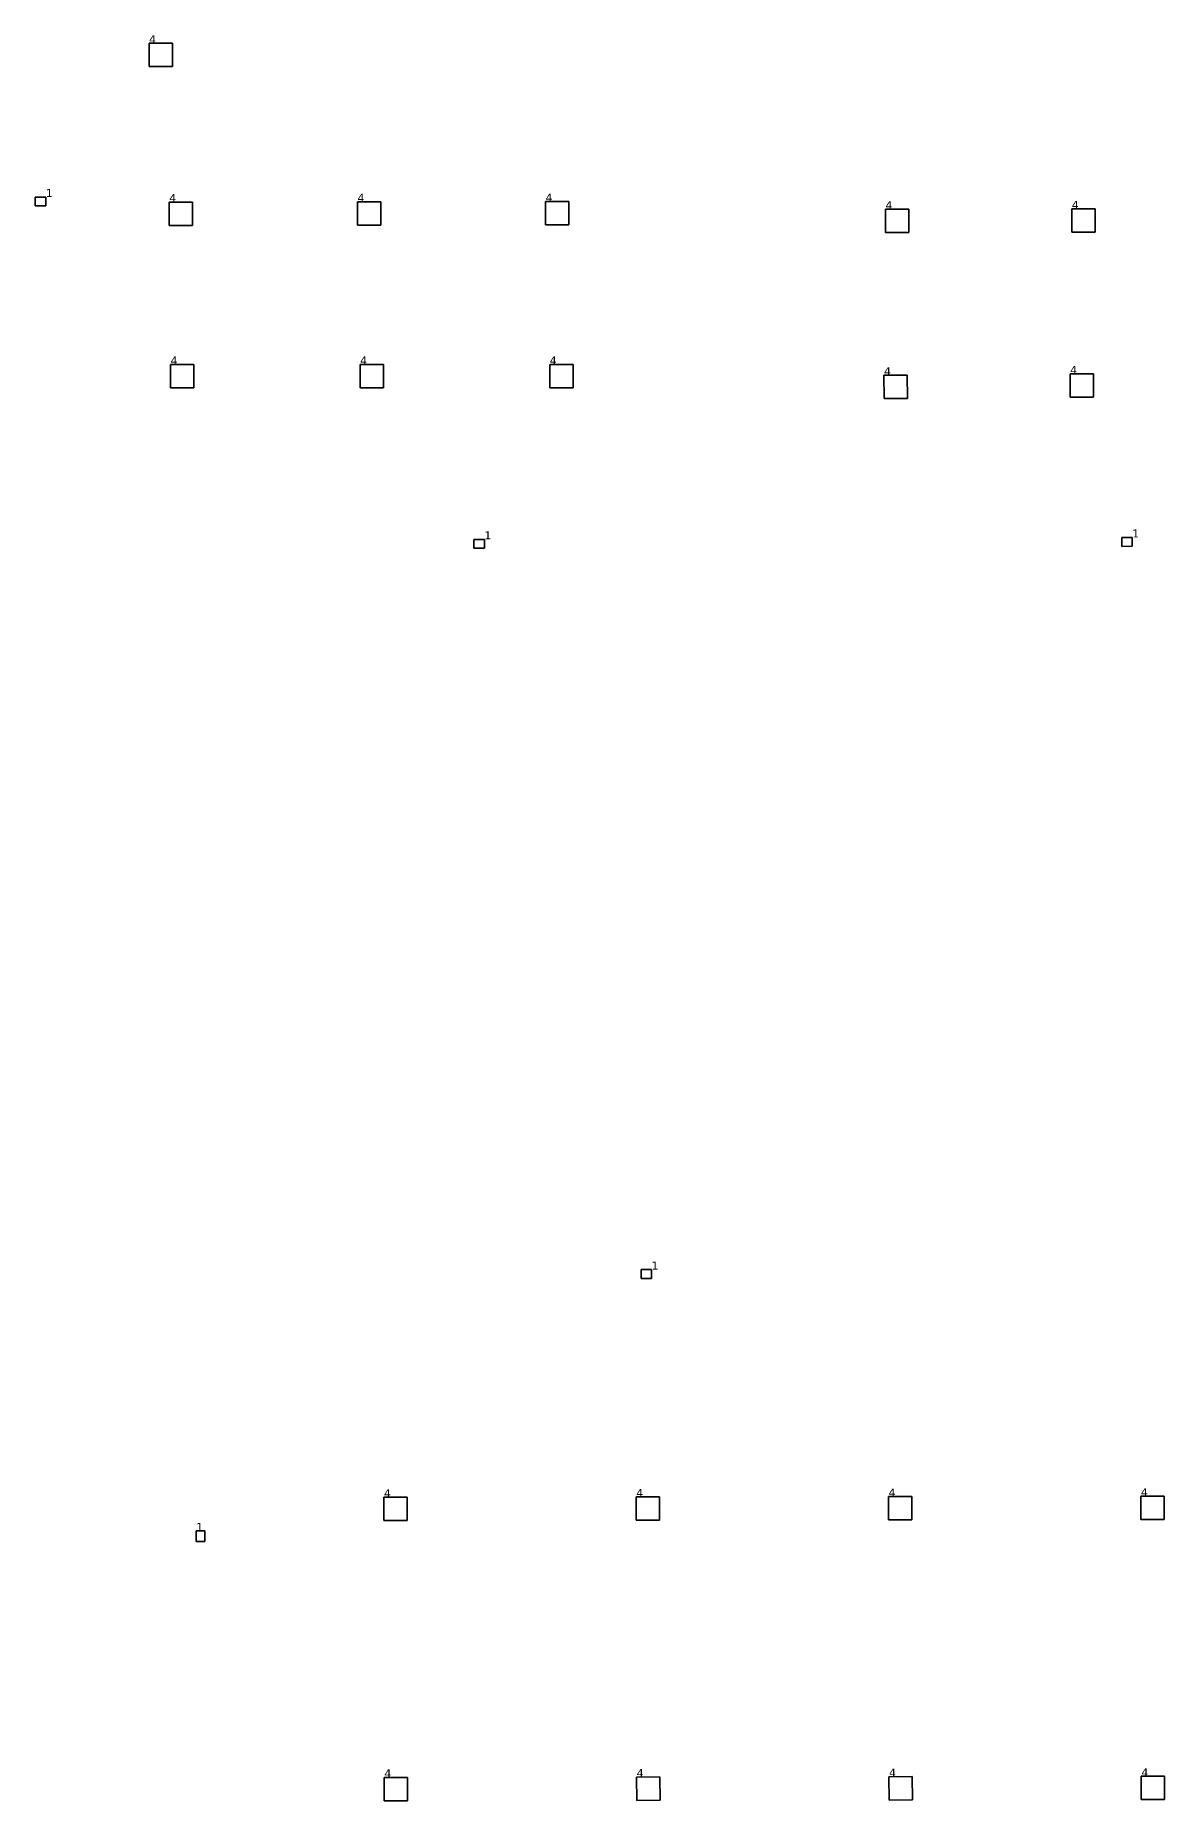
# Model space of a CAD drawing. Header units: inches. Extents: x -3 to 1235, y -1 to 963.
# Drawn here: x 51.19 to 76.59, y 103.41 to 143.13 of the extents above; entities that cross this region are included whole.
import ezdxf

# ---------------------------------------------------------------- set-up
doc = ezdxf.new("R2010")
doc.units = ezdxf.units.IN
doc.header["$MEASUREMENT"] = 0
doc.layers.add('DLX_TERR_LUM', color=7, linetype='Continuous', true_color=0x000000)
doc.layers.add('DLX_TERR_LUMKEY_IDX', color=7, linetype='Continuous', true_color=0x7f7f7f)
doc.styles.add('TableTextStyle', font='')
doc.styles.get('TableTextStyle').set_extended_font_data('VERDANA.TTF')

msp = doc.modelspace()

# ---------------------------------------------------------------- linework, layer by layer
at = {"layer": 'DLX_TERR_LUM'}
for points in [[(53.748, 142.429, 0), (53.748, 142.954, 0)], [(53.748, 142.954, 0), (53.748, 142.954, 0)], [(53.748, 142.954, 0), (53.748, 142.429, 0)], [(53.748, 142.954, 0), (54.273, 142.954, 0)], [(54.273, 142.954, 0), (53.748, 142.954, 0)], [(53.748, 142.954, 0), (53.748, 142.954, 0)], [(54.273, 142.954, 0), (53.748, 142.954, 0)], [(53.748, 142.954, 0), (53.748, 142.429, 0)], [(53.748, 142.429, 0), (53.748, 142.954, 0)], [(53.748, 142.954, 0), (54.273, 142.954, 0)], [(54.273, 142.954, 0), (54.273, 142.954, 0)], [(54.273, 142.954, 0), (54.273, 142.429, 0)], [(54.273, 142.429, 0), (54.273, 142.954, 0)], [(54.273, 142.954, 0), (54.273, 142.954, 0)], [(54.273, 142.429, 0), (54.273, 142.954, 0)], [(54.273, 142.954, 0), (54.273, 142.429, 0)], [(54.273, 142.429, 0), (53.748, 142.429, 0)], [(53.748, 142.429, 0), (53.748, 142.429, 0)], [(53.748, 142.429, 0), (54.273, 142.429, 0)], [(53.748, 142.429, 0), (53.748, 142.429, 0)], [(53.748, 142.429, 0), (54.273, 142.429, 0)], [(54.273, 142.429, 0), (53.748, 142.429, 0)], [(54.273, 142.429, 0), (54.273, 142.429, 0)], [(54.273, 142.429, 0), (54.273, 142.429, 0)], [(51.19, 139.494, 0), (51.425, 139.495, 0)], [(51.425, 139.495, 0), (51.19, 139.494, 0)], [(51.425, 139.495, 0), (51.19, 139.494, 0)], [(51.19, 139.494, 0), (51.425, 139.495, 0)], [(51.19, 139.294, 0), (51.19, 139.494, 0)], [(51.19, 139.494, 0), (51.19, 139.494, 0)], [(51.19, 139.494, 0), (51.19, 139.294, 0)], [(51.19, 139.494, 0), (51.19, 139.494, 0)], [(51.19, 139.494, 0), (51.19, 139.294, 0)], [(51.19, 139.294, 0), (51.19, 139.494, 0)], [(51.425, 139.495, 0), (51.425, 139.295, 0)], [(51.425, 139.295, 0), (51.425, 139.495, 0)], [(51.425, 139.495, 0), (51.425, 139.495, 0)], [(51.425, 139.495, 0), (51.425, 139.495, 0)], [(51.425, 139.295, 0), (51.425, 139.495, 0)], [(51.425, 139.495, 0), (51.425, 139.295, 0)], [(51.425, 139.295, 0), (51.19, 139.294, 0)], [(51.19, 139.294, 0), (51.425, 139.295, 0)], [(51.19, 139.294, 0), (51.425, 139.295, 0)], [(51.425, 139.295, 0), (51.19, 139.294, 0)], [(51.19, 139.294, 0), (51.19, 139.294, 0)], [(51.19, 139.294, 0), (51.19, 139.294, 0)], [(51.425, 139.295, 0), (51.425, 139.295, 0)], [(51.425, 139.295, 0), (51.425, 139.295, 0)], [(54.203, 138.857, 0), (54.202, 139.382, 0)], [(54.202, 139.382, 0), (54.202, 139.382, 0)], [(54.202, 139.382, 0), (54.203, 138.857, 0)], [(54.202, 139.382, 0), (54.727, 139.382, 0)], [(54.727, 139.382, 0), (54.202, 139.382, 0)], [(54.202, 139.382, 0), (54.202, 139.382, 0)], [(54.727, 139.382, 0), (54.202, 139.382, 0)], [(54.202, 139.382, 0), (54.203, 138.857, 0)], [(54.203, 138.857, 0), (54.202, 139.382, 0)], [(54.202, 139.382, 0), (54.727, 139.382, 0)], [(54.727, 139.382, 0), (54.727, 139.382, 0)], [(54.727, 139.382, 0), (54.728, 138.857, 0)], [(54.728, 138.857, 0), (54.727, 139.382, 0)], [(54.727, 139.382, 0), (54.727, 139.382, 0)], [(54.728, 138.857, 0), (54.727, 139.382, 0)], [(54.727, 139.382, 0), (54.728, 138.857, 0)], [(58.435, 139.387, 0), (58.96, 139.388, 0)], [(58.96, 139.388, 0), (58.435, 139.387, 0)], [(58.96, 139.388, 0), (58.435, 139.387, 0)], [(58.435, 139.387, 0), (58.96, 139.388, 0)], [(58.435, 138.862, 0), (58.435, 139.387, 0)], [(58.435, 139.387, 0), (58.435, 139.387, 0)], [(58.435, 139.387, 0), (58.435, 138.862, 0)], [(58.435, 139.387, 0), (58.435, 139.387, 0)], [(58.435, 139.387, 0), (58.435, 138.862, 0)], [(58.435, 138.862, 0), (58.435, 139.387, 0)], [(58.96, 139.388, 0), (58.96, 139.388, 0)], [(58.96, 139.388, 0), (58.96, 138.863, 0)], [(58.96, 138.863, 0), (58.96, 139.388, 0)], [(58.96, 139.388, 0), (58.96, 139.388, 0)], [(58.96, 138.863, 0), (58.96, 139.388, 0)], [(58.96, 139.388, 0), (58.96, 138.863, 0)], [(62.667, 139.393, 0), (63.192, 139.394, 0)], [(63.192, 139.394, 0), (62.667, 139.393, 0)], [(63.192, 139.394, 0), (62.667, 139.393, 0)], [(62.667, 139.393, 0), (63.192, 139.394, 0)], [(62.667, 138.868, 0), (62.667, 139.393, 0)], [(62.667, 139.393, 0), (62.667, 139.393, 0)], [(62.667, 139.393, 0), (62.667, 138.868, 0)], [(62.667, 139.393, 0), (62.667, 139.393, 0)], [(62.667, 139.393, 0), (62.667, 138.868, 0)], [(62.667, 138.868, 0), (62.667, 139.393, 0)], [(63.192, 139.394, 0), (63.192, 139.394, 0)], [(63.192, 139.394, 0), (63.192, 138.869, 0)], [(63.192, 138.869, 0), (63.192, 139.394, 0)], [(63.192, 139.394, 0), (63.192, 139.394, 0)], [(63.192, 138.869, 0), (63.192, 139.394, 0)], [(63.192, 139.394, 0), (63.192, 138.869, 0)], [(70.312, 139.221, 0), (70.837, 139.222, 0)], [(70.837, 139.222, 0), (70.312, 139.221, 0)], [(70.837, 139.222, 0), (70.312, 139.221, 0)], [(70.312, 139.221, 0), (70.837, 139.222, 0)], [(70.313, 138.696, 0), (70.312, 139.221, 0)], [(70.312, 139.221, 0), (70.312, 139.221, 0)], [(70.312, 139.221, 0), (70.313, 138.696, 0)], [(70.312, 139.221, 0), (70.312, 139.221, 0)], [(70.312, 139.221, 0), (70.313, 138.696, 0)], [(70.313, 138.696, 0), (70.312, 139.221, 0)], [(70.837, 139.222, 0), (70.837, 139.222, 0)], [(70.837, 139.222, 0), (70.838, 138.697, 0)], [(70.838, 138.697, 0), (70.837, 139.222, 0)], [(70.837, 139.222, 0), (70.837, 139.222, 0)], [(70.838, 138.697, 0), (70.837, 139.222, 0)], [(70.837, 139.222, 0), (70.838, 138.697, 0)], [(74.503, 139.229, 0), (75.028, 139.23, 0)], [(75.028, 139.23, 0), (74.503, 139.229, 0)], [(75.028, 139.23, 0), (74.503, 139.229, 0)], [(74.503, 139.229, 0), (75.028, 139.23, 0)], [(74.504, 138.704, 0), (74.503, 139.229, 0)], [(74.503, 139.229, 0), (74.503, 139.229, 0)], [(74.503, 139.229, 0), (74.504, 138.704, 0)], [(74.503, 139.229, 0), (74.503, 139.229, 0)], [(74.503, 139.229, 0), (74.504, 138.704, 0)], [(74.504, 138.704, 0), (74.503, 139.229, 0)], [(75.028, 139.23, 0), (75.028, 139.23, 0)], [(75.028, 139.23, 0), (75.029, 138.705, 0)], [(75.029, 138.705, 0), (75.028, 139.23, 0)], [(75.028, 139.23, 0), (75.028, 139.23, 0)], [(75.029, 138.705, 0), (75.028, 139.23, 0)], [(75.028, 139.23, 0), (75.029, 138.705, 0)], [(54.728, 138.857, 0), (54.203, 138.857, 0)], [(54.203, 138.857, 0), (54.203, 138.857, 0)], [(54.203, 138.857, 0), (54.728, 138.857, 0)], [(54.203, 138.857, 0), (54.203, 138.857, 0)], [(54.203, 138.857, 0), (54.728, 138.857, 0)], [(54.728, 138.857, 0), (54.203, 138.857, 0)], [(54.728, 138.857, 0), (54.728, 138.857, 0)], [(54.728, 138.857, 0), (54.728, 138.857, 0)], [(58.96, 138.863, 0), (58.435, 138.862, 0)], [(58.435, 138.862, 0), (58.96, 138.863, 0)], [(58.435, 138.862, 0), (58.96, 138.863, 0)], [(58.96, 138.863, 0), (58.435, 138.862, 0)], [(58.435, 138.862, 0), (58.435, 138.862, 0)], [(58.435, 138.862, 0), (58.435, 138.862, 0)], [(58.96, 138.863, 0), (58.96, 138.863, 0)], [(58.96, 138.863, 0), (58.96, 138.863, 0)], [(63.192, 138.869, 0), (62.667, 138.868, 0)], [(62.667, 138.868, 0), (63.192, 138.869, 0)], [(62.667, 138.868, 0), (63.192, 138.869, 0)], [(63.192, 138.869, 0), (62.667, 138.868, 0)], [(62.667, 138.868, 0), (62.667, 138.868, 0)], [(62.667, 138.868, 0), (62.667, 138.868, 0)], [(63.192, 138.869, 0), (63.192, 138.869, 0)], [(63.192, 138.869, 0), (63.192, 138.869, 0)], [(70.838, 138.697, 0), (70.313, 138.696, 0)], [(70.313, 138.696, 0), (70.838, 138.697, 0)], [(70.313, 138.696, 0), (70.838, 138.697, 0)], [(70.838, 138.697, 0), (70.313, 138.696, 0)], [(70.313, 138.696, 0), (70.313, 138.696, 0)], [(70.313, 138.696, 0), (70.313, 138.696, 0)], [(70.838, 138.697, 0), (70.838, 138.697, 0)], [(70.838, 138.697, 0), (70.838, 138.697, 0)], [(75.029, 138.705, 0), (74.504, 138.704, 0)], [(74.504, 138.704, 0), (75.029, 138.705, 0)], [(74.504, 138.704, 0), (75.029, 138.705, 0)], [(75.029, 138.705, 0), (74.504, 138.704, 0)], [(74.504, 138.704, 0), (74.504, 138.704, 0)], [(74.504, 138.704, 0), (74.504, 138.704, 0)], [(75.029, 138.705, 0), (75.029, 138.705, 0)], [(75.029, 138.705, 0), (75.029, 138.705, 0)], [(54.231, 135.202, 0), (54.231, 135.727, 0)], [(54.231, 135.727, 0), (54.231, 135.727, 0)], [(54.231, 135.727, 0), (54.231, 135.202, 0)], [(54.231, 135.727, 0), (54.756, 135.727, 0)], [(54.756, 135.727, 0), (54.231, 135.727, 0)], [(54.231, 135.727, 0), (54.231, 135.727, 0)], [(54.756, 135.727, 0), (54.231, 135.727, 0)], [(54.231, 135.727, 0), (54.231, 135.202, 0)], [(54.231, 135.202, 0), (54.231, 135.727, 0)], [(54.231, 135.727, 0), (54.756, 135.727, 0)], [(54.756, 135.727, 0), (54.756, 135.727, 0)], [(54.756, 135.727, 0), (54.756, 135.202, 0)], [(54.756, 135.202, 0), (54.756, 135.727, 0)], [(54.756, 135.727, 0), (54.756, 135.727, 0)], [(54.756, 135.202, 0), (54.756, 135.727, 0)], [(54.756, 135.727, 0), (54.756, 135.202, 0)], [(58.495, 135.202, 0), (58.495, 135.727, 0)], [(58.495, 135.727, 0), (58.495, 135.727, 0)], [(58.495, 135.727, 0), (58.495, 135.202, 0)], [(58.495, 135.727, 0), (59.02, 135.727, 0)], [(59.02, 135.727, 0), (58.495, 135.727, 0)], [(58.495, 135.727, 0), (58.495, 135.727, 0)], [(59.02, 135.727, 0), (58.495, 135.727, 0)], [(58.495, 135.727, 0), (58.495, 135.202, 0)], [(58.495, 135.202, 0), (58.495, 135.727, 0)], [(58.495, 135.727, 0), (59.02, 135.727, 0)], [(59.02, 135.727, 0), (59.02, 135.727, 0)], [(59.02, 135.727, 0), (59.02, 135.202, 0)], [(59.02, 135.202, 0), (59.02, 135.727, 0)], [(59.02, 135.727, 0), (59.02, 135.727, 0)], [(59.02, 135.202, 0), (59.02, 135.727, 0)], [(59.02, 135.727, 0), (59.02, 135.202, 0)], [(62.759, 135.202, 0), (62.759, 135.727, 0)], [(62.759, 135.727, 0), (62.759, 135.727, 0)], [(62.759, 135.727, 0), (62.759, 135.202, 0)], [(62.759, 135.727, 0), (63.284, 135.727, 0)], [(63.284, 135.727, 0), (62.759, 135.727, 0)], [(62.759, 135.727, 0), (62.759, 135.727, 0)], [(63.284, 135.727, 0), (62.759, 135.727, 0)], [(62.759, 135.727, 0), (62.759, 135.202, 0)], [(62.759, 135.202, 0), (62.759, 135.727, 0)], [(62.759, 135.727, 0), (63.284, 135.727, 0)], [(63.284, 135.727, 0), (63.284, 135.727, 0)], [(63.284, 135.727, 0), (63.284, 135.202, 0)], [(63.284, 135.202, 0), (63.284, 135.727, 0)], [(63.284, 135.727, 0), (63.284, 135.727, 0)], [(63.284, 135.202, 0), (63.284, 135.727, 0)], [(63.284, 135.727, 0), (63.284, 135.202, 0)], [(70.278, 135.485, 0), (70.802, 135.489, 0)], [(70.802, 135.489, 0), (70.278, 135.485, 0)], [(70.802, 135.489, 0), (70.278, 135.485, 0)], [(70.278, 135.485, 0), (70.802, 135.489, 0)], [(70.281, 134.96, 0), (70.278, 135.485, 0)], [(70.278, 135.485, 0), (70.278, 135.485, 0)], [(70.278, 135.485, 0), (70.281, 134.96, 0)], [(70.278, 135.485, 0), (70.278, 135.485, 0)], [(70.278, 135.485, 0), (70.281, 134.96, 0)], [(70.281, 134.96, 0), (70.278, 135.485, 0)], [(70.802, 135.489, 0), (70.802, 135.489, 0)], [(70.802, 135.489, 0), (70.806, 134.964, 0)], [(70.806, 134.964, 0), (70.802, 135.489, 0)], [(70.802, 135.489, 0), (70.802, 135.489, 0)], [(70.806, 134.964, 0), (70.802, 135.489, 0)], [(70.802, 135.489, 0), (70.806, 134.964, 0)], [(74.464, 135.514, 0), (74.989, 135.517, 0)], [(74.989, 135.517, 0), (74.464, 135.514, 0)], [(74.989, 135.517, 0), (74.464, 135.514, 0)], [(74.464, 135.514, 0), (74.989, 135.517, 0)], [(74.468, 134.989, 0), (74.464, 135.514, 0)], [(74.464, 135.514, 0), (74.464, 135.514, 0)], [(74.464, 135.514, 0), (74.468, 134.989, 0)], [(74.464, 135.514, 0), (74.464, 135.514, 0)], [(74.464, 135.514, 0), (74.468, 134.989, 0)], [(74.468, 134.989, 0), (74.464, 135.514, 0)], [(74.989, 135.517, 0), (74.989, 135.517, 0)], [(74.989, 135.517, 0), (74.993, 134.992, 0)], [(74.993, 134.992, 0), (74.989, 135.517, 0)], [(74.989, 135.517, 0), (74.989, 135.517, 0)], [(74.993, 134.992, 0), (74.989, 135.517, 0)], [(74.989, 135.517, 0), (74.993, 134.992, 0)], [(54.756, 135.202, 0), (54.231, 135.202, 0)], [(54.231, 135.202, 0), (54.231, 135.202, 0)], [(54.231, 135.202, 0), (54.756, 135.202, 0)], [(54.231, 135.202, 0), (54.231, 135.202, 0)], [(54.231, 135.202, 0), (54.756, 135.202, 0)], [(54.756, 135.202, 0), (54.231, 135.202, 0)], [(54.756, 135.202, 0), (54.756, 135.202, 0)], [(54.756, 135.202, 0), (54.756, 135.202, 0)], [(59.02, 135.202, 0), (58.495, 135.202, 0)], [(58.495, 135.202, 0), (58.495, 135.202, 0)], [(58.495, 135.202, 0), (59.02, 135.202, 0)], [(58.495, 135.202, 0), (58.495, 135.202, 0)], [(58.495, 135.202, 0), (59.02, 135.202, 0)], [(59.02, 135.202, 0), (58.495, 135.202, 0)], [(59.02, 135.202, 0), (59.02, 135.202, 0)], [(59.02, 135.202, 0), (59.02, 135.202, 0)], [(63.284, 135.202, 0), (62.759, 135.202, 0)], [(62.759, 135.202, 0), (62.759, 135.202, 0)], [(62.759, 135.202, 0), (63.284, 135.202, 0)], [(62.759, 135.202, 0), (62.759, 135.202, 0)], [(62.759, 135.202, 0), (63.284, 135.202, 0)], [(63.284, 135.202, 0), (62.759, 135.202, 0)], [(63.284, 135.202, 0), (63.284, 135.202, 0)], [(63.284, 135.202, 0), (63.284, 135.202, 0)], [(70.806, 134.964, 0), (70.281, 134.96, 0)], [(70.281, 134.96, 0), (70.806, 134.964, 0)], [(70.281, 134.96, 0), (70.806, 134.964, 0)], [(70.806, 134.964, 0), (70.281, 134.96, 0)], [(70.281, 134.96, 0), (70.281, 134.96, 0)], [(70.281, 134.96, 0), (70.281, 134.96, 0)], [(70.806, 134.964, 0), (70.806, 134.964, 0)], [(70.806, 134.964, 0), (70.806, 134.964, 0)], [(74.993, 134.992, 0), (74.468, 134.989, 0)], [(74.468, 134.989, 0), (74.993, 134.992, 0)], [(74.468, 134.989, 0), (74.993, 134.992, 0)], [(74.993, 134.992, 0), (74.468, 134.989, 0)], [(74.468, 134.989, 0), (74.468, 134.989, 0)], [(74.468, 134.989, 0), (74.468, 134.989, 0)], [(74.993, 134.992, 0), (74.993, 134.992, 0)], [(74.993, 134.992, 0), (74.993, 134.992, 0)], [(61.055, 131.791, 0), (61.29, 131.792, 0)], [(61.29, 131.792, 0), (61.055, 131.791, 0)], [(61.29, 131.792, 0), (61.055, 131.791, 0)], [(61.055, 131.791, 0), (61.29, 131.792, 0)], [(61.055, 131.591, 0), (61.055, 131.791, 0)], [(61.055, 131.791, 0), (61.055, 131.791, 0)], [(61.055, 131.791, 0), (61.055, 131.591, 0)], [(61.055, 131.791, 0), (61.055, 131.791, 0)], [(61.055, 131.791, 0), (61.055, 131.591, 0)], [(61.055, 131.591, 0), (61.055, 131.791, 0)], [(61.29, 131.592, 0), (61.055, 131.591, 0)], [(61.055, 131.591, 0), (61.29, 131.592, 0)], [(61.055, 131.591, 0), (61.29, 131.592, 0)], [(61.29, 131.592, 0), (61.055, 131.591, 0)], [(61.055, 131.591, 0), (61.055, 131.591, 0)], [(61.055, 131.591, 0), (61.055, 131.591, 0)], [(61.29, 131.792, 0), (61.29, 131.592, 0)], [(61.29, 131.592, 0), (61.29, 131.792, 0)], [(61.29, 131.792, 0), (61.29, 131.792, 0)], [(61.29, 131.792, 0), (61.29, 131.792, 0)], [(61.29, 131.592, 0), (61.29, 131.792, 0)], [(61.29, 131.792, 0), (61.29, 131.592, 0)], [(61.29, 131.592, 0), (61.29, 131.592, 0)], [(61.29, 131.592, 0), (61.29, 131.592, 0)], [(75.626, 131.835, 0), (75.861, 131.836, 0)], [(75.861, 131.836, 0), (75.626, 131.835, 0)], [(75.861, 131.836, 0), (75.626, 131.835, 0)], [(75.626, 131.835, 0), (75.861, 131.836, 0)], [(75.627, 131.635, 0), (75.626, 131.835, 0)], [(75.626, 131.835, 0), (75.626, 131.835, 0)], [(75.626, 131.835, 0), (75.627, 131.635, 0)], [(75.626, 131.835, 0), (75.626, 131.835, 0)], [(75.626, 131.835, 0), (75.627, 131.635, 0)], [(75.627, 131.635, 0), (75.626, 131.835, 0)], [(75.862, 131.636, 0), (75.627, 131.635, 0)], [(75.627, 131.635, 0), (75.862, 131.636, 0)], [(75.627, 131.635, 0), (75.862, 131.636, 0)], [(75.862, 131.636, 0), (75.627, 131.635, 0)], [(75.627, 131.635, 0), (75.627, 131.635, 0)], [(75.627, 131.635, 0), (75.627, 131.635, 0)], [(75.861, 131.836, 0), (75.862, 131.636, 0)], [(75.862, 131.636, 0), (75.861, 131.836, 0)], [(75.861, 131.836, 0), (75.861, 131.836, 0)], [(75.861, 131.836, 0), (75.861, 131.836, 0)], [(75.862, 131.636, 0), (75.861, 131.836, 0)], [(75.861, 131.836, 0), (75.862, 131.636, 0)], [(75.862, 131.636, 0), (75.862, 131.636, 0)], [(75.862, 131.636, 0), (75.862, 131.636, 0)], [(64.817, 115.362, 0), (65.052, 115.363, 0)], [(65.052, 115.363, 0), (64.817, 115.362, 0)], [(65.052, 115.363, 0), (64.817, 115.362, 0)], [(64.817, 115.362, 0), (65.052, 115.363, 0)], [(64.817, 115.162, 0), (64.817, 115.362, 0)], [(64.817, 115.362, 0), (64.817, 115.362, 0)], [(64.817, 115.362, 0), (64.817, 115.162, 0)], [(64.817, 115.362, 0), (64.817, 115.362, 0)], [(64.817, 115.362, 0), (64.817, 115.162, 0)], [(64.817, 115.162, 0), (64.817, 115.362, 0)], [(65.052, 115.363, 0), (65.052, 115.163, 0)], [(65.052, 115.163, 0), (65.052, 115.363, 0)], [(65.052, 115.363, 0), (65.052, 115.363, 0)], [(65.052, 115.363, 0), (65.052, 115.363, 0)], [(65.052, 115.163, 0), (65.052, 115.363, 0)], [(65.052, 115.363, 0), (65.052, 115.163, 0)], [(65.052, 115.163, 0), (64.817, 115.162, 0)], [(64.817, 115.162, 0), (65.052, 115.163, 0)], [(64.817, 115.162, 0), (65.052, 115.163, 0)], [(65.052, 115.163, 0), (64.817, 115.162, 0)], [(64.817, 115.162, 0), (64.817, 115.162, 0)], [(64.817, 115.162, 0), (64.817, 115.162, 0)], [(65.052, 115.163, 0), (65.052, 115.163, 0)], [(65.052, 115.163, 0), (65.052, 115.163, 0)], [(59.031, 110.24, 0), (59.556, 110.241, 0)], [(59.556, 110.241, 0), (59.031, 110.24, 0)], [(59.556, 110.241, 0), (59.031, 110.24, 0)], [(59.031, 110.24, 0), (59.556, 110.241, 0)], [(59.031, 109.715, 0), (59.031, 110.24, 0)], [(59.031, 110.24, 0), (59.031, 110.24, 0)], [(59.031, 110.24, 0), (59.031, 109.715, 0)], [(59.031, 110.24, 0), (59.031, 110.24, 0)], [(59.031, 110.24, 0), (59.031, 109.715, 0)], [(59.031, 109.715, 0), (59.031, 110.24, 0)], [(59.556, 110.241, 0), (59.556, 110.241, 0)], [(59.556, 110.241, 0), (59.556, 109.716, 0)], [(59.556, 109.716, 0), (59.556, 110.241, 0)], [(59.556, 110.241, 0), (59.556, 110.241, 0)], [(59.556, 109.716, 0), (59.556, 110.241, 0)], [(59.556, 110.241, 0), (59.556, 109.716, 0)], [(64.706, 110.248, 0), (65.231, 110.249, 0)], [(65.231, 110.249, 0), (64.706, 110.248, 0)], [(65.231, 110.249, 0), (64.706, 110.248, 0)], [(64.706, 110.248, 0), (65.231, 110.249, 0)], [(64.707, 109.723, 0), (64.706, 110.248, 0)], [(64.706, 110.248, 0), (64.706, 110.248, 0)], [(64.706, 110.248, 0), (64.707, 109.723, 0)], [(64.706, 110.248, 0), (64.706, 110.248, 0)], [(64.706, 110.248, 0), (64.707, 109.723, 0)], [(64.707, 109.723, 0), (64.706, 110.248, 0)], [(65.231, 110.249, 0), (65.231, 110.249, 0)], [(65.231, 110.249, 0), (65.232, 109.724, 0)], [(65.232, 109.724, 0), (65.231, 110.249, 0)], [(65.231, 110.249, 0), (65.231, 110.249, 0)], [(65.232, 109.724, 0), (65.231, 110.249, 0)], [(65.231, 110.249, 0), (65.232, 109.724, 0)], [(70.382, 110.256, 0), (70.907, 110.257, 0)], [(70.907, 110.257, 0), (70.382, 110.256, 0)], [(70.907, 110.257, 0), (70.382, 110.256, 0)], [(70.382, 110.256, 0), (70.907, 110.257, 0)], [(70.383, 109.731, 0), (70.382, 110.256, 0)], [(70.382, 110.256, 0), (70.382, 110.256, 0)], [(70.382, 110.256, 0), (70.383, 109.731, 0)], [(70.382, 110.256, 0), (70.382, 110.256, 0)], [(70.382, 110.256, 0), (70.383, 109.731, 0)], [(70.383, 109.731, 0), (70.382, 110.256, 0)], [(70.907, 110.257, 0), (70.907, 110.257, 0)], [(70.907, 110.257, 0), (70.908, 109.732, 0)], [(70.908, 109.732, 0), (70.907, 110.257, 0)], [(70.907, 110.257, 0), (70.907, 110.257, 0)], [(70.908, 109.732, 0), (70.907, 110.257, 0)], [(70.907, 110.257, 0), (70.908, 109.732, 0)], [(76.059, 109.739, 0), (76.058, 110.264, 0)], [(76.058, 110.264, 0), (76.058, 110.264, 0)], [(76.058, 110.264, 0), (76.059, 109.739, 0)], [(76.058, 110.264, 0), (76.583, 110.264, 0)], [(76.583, 110.264, 0), (76.058, 110.264, 0)], [(76.058, 110.264, 0), (76.058, 110.264, 0)], [(76.583, 110.264, 0), (76.058, 110.264, 0)], [(76.058, 110.264, 0), (76.059, 109.739, 0)], [(76.059, 109.739, 0), (76.058, 110.264, 0)], [(76.058, 110.264, 0), (76.583, 110.264, 0)], [(76.583, 110.264, 0), (76.583, 110.264, 0)], [(76.583, 110.264, 0), (76.584, 109.739, 0)], [(76.584, 109.739, 0), (76.583, 110.264, 0)], [(76.583, 110.264, 0), (76.583, 110.264, 0)], [(76.584, 109.739, 0), (76.583, 110.264, 0)], [(76.583, 110.264, 0), (76.584, 109.739, 0)], [(59.556, 109.716, 0), (59.031, 109.715, 0)], [(59.031, 109.715, 0), (59.556, 109.716, 0)], [(59.031, 109.715, 0), (59.556, 109.716, 0)], [(59.556, 109.716, 0), (59.031, 109.715, 0)], [(59.031, 109.715, 0), (59.031, 109.715, 0)], [(59.031, 109.715, 0), (59.031, 109.715, 0)], [(59.556, 109.716, 0), (59.556, 109.716, 0)], [(59.556, 109.716, 0), (59.556, 109.716, 0)], [(65.232, 109.724, 0), (64.707, 109.723, 0)], [(64.707, 109.723, 0), (65.232, 109.724, 0)], [(64.707, 109.723, 0), (65.232, 109.724, 0)], [(65.232, 109.724, 0), (64.707, 109.723, 0)], [(64.707, 109.723, 0), (64.707, 109.723, 0)], [(64.707, 109.723, 0), (64.707, 109.723, 0)], [(65.232, 109.724, 0), (65.232, 109.724, 0)], [(65.232, 109.724, 0), (65.232, 109.724, 0)], [(70.908, 109.732, 0), (70.383, 109.731, 0)], [(70.383, 109.731, 0), (70.908, 109.732, 0)], [(70.383, 109.731, 0), (70.908, 109.732, 0)], [(70.908, 109.732, 0), (70.383, 109.731, 0)], [(70.383, 109.731, 0), (70.383, 109.731, 0)], [(70.383, 109.731, 0), (70.383, 109.731, 0)], [(70.908, 109.732, 0), (70.908, 109.732, 0)], [(70.908, 109.732, 0), (70.908, 109.732, 0)], [(76.584, 109.739, 0), (76.059, 109.739, 0)], [(76.059, 109.739, 0), (76.059, 109.739, 0)], [(76.059, 109.739, 0), (76.584, 109.739, 0)], [(76.059, 109.739, 0), (76.059, 109.739, 0)], [(76.059, 109.739, 0), (76.584, 109.739, 0)], [(76.584, 109.739, 0), (76.059, 109.739, 0)], [(76.584, 109.739, 0), (76.584, 109.739, 0)], [(76.584, 109.739, 0), (76.584, 109.739, 0)], [(54.805, 109.247, 0), (54.805, 109.482, 0)], [(54.805, 109.482, 0), (54.805, 109.482, 0)], [(54.805, 109.482, 0), (54.805, 109.247, 0)], [(54.805, 109.482, 0), (55.005, 109.482, 0)], [(55.005, 109.482, 0), (54.805, 109.482, 0)], [(54.805, 109.482, 0), (54.805, 109.482, 0)], [(55.005, 109.482, 0), (54.805, 109.482, 0)], [(54.805, 109.482, 0), (54.805, 109.247, 0)], [(54.805, 109.247, 0), (54.805, 109.482, 0)], [(54.805, 109.482, 0), (55.005, 109.482, 0)], [(55.005, 109.247, 0), (54.805, 109.247, 0)], [(54.805, 109.247, 0), (54.805, 109.247, 0)], [(54.805, 109.247, 0), (55.005, 109.247, 0)], [(54.805, 109.247, 0), (54.805, 109.247, 0)], [(54.805, 109.247, 0), (55.005, 109.247, 0)], [(55.005, 109.247, 0), (54.805, 109.247, 0)], [(55.005, 109.482, 0), (55.005, 109.482, 0)], [(55.005, 109.482, 0), (55.005, 109.247, 0)], [(55.005, 109.247, 0), (55.005, 109.482, 0)], [(55.005, 109.482, 0), (55.005, 109.482, 0)], [(55.005, 109.247, 0), (55.005, 109.482, 0)], [(55.005, 109.482, 0), (55.005, 109.247, 0)], [(55.005, 109.247, 0), (55.005, 109.247, 0)], [(55.005, 109.247, 0), (55.005, 109.247, 0)], [(59.04, 103.413, 0), (59.039, 103.938, 0)], [(59.039, 103.938, 0), (59.039, 103.938, 0)], [(59.039, 103.938, 0), (59.04, 103.413, 0)], [(59.039, 103.938, 0), (59.564, 103.938, 0)], [(59.564, 103.938, 0), (59.039, 103.938, 0)], [(59.039, 103.938, 0), (59.039, 103.938, 0)], [(59.564, 103.938, 0), (59.039, 103.938, 0)], [(59.039, 103.938, 0), (59.04, 103.413, 0)], [(59.04, 103.413, 0), (59.039, 103.938, 0)], [(59.039, 103.938, 0), (59.564, 103.938, 0)], [(59.564, 103.938, 0), (59.564, 103.938, 0)], [(59.564, 103.938, 0), (59.565, 103.413, 0)], [(59.565, 103.413, 0), (59.564, 103.938, 0)], [(59.564, 103.938, 0), (59.564, 103.938, 0)], [(59.565, 103.413, 0), (59.564, 103.938, 0)], [(59.564, 103.938, 0), (59.565, 103.413, 0)], [(64.715, 103.945, 0), (65.24, 103.946, 0)], [(65.24, 103.946, 0), (64.715, 103.945, 0)], [(65.24, 103.946, 0), (64.715, 103.945, 0)], [(64.715, 103.945, 0), (65.24, 103.946, 0)], [(64.716, 103.42, 0), (64.715, 103.945, 0)], [(64.715, 103.945, 0), (64.715, 103.945, 0)], [(64.715, 103.945, 0), (64.716, 103.42, 0)], [(64.715, 103.945, 0), (64.715, 103.945, 0)], [(64.715, 103.945, 0), (64.716, 103.42, 0)], [(64.716, 103.42, 0), (64.715, 103.945, 0)], [(65.24, 103.946, 0), (65.24, 103.946, 0)], [(65.24, 103.946, 0), (65.241, 103.421, 0)], [(65.241, 103.421, 0), (65.24, 103.946, 0)], [(65.24, 103.946, 0), (65.24, 103.946, 0)], [(65.241, 103.421, 0), (65.24, 103.946, 0)], [(65.24, 103.946, 0), (65.241, 103.421, 0)], [(70.391, 103.953, 0), (70.916, 103.954, 0)], [(70.916, 103.954, 0), (70.391, 103.953, 0)], [(70.916, 103.954, 0), (70.391, 103.953, 0)], [(70.391, 103.953, 0), (70.916, 103.954, 0)], [(70.392, 103.428, 0), (70.391, 103.953, 0)], [(70.391, 103.953, 0), (70.391, 103.953, 0)], [(70.391, 103.953, 0), (70.392, 103.428, 0)], [(70.391, 103.953, 0), (70.391, 103.953, 0)], [(70.391, 103.953, 0), (70.392, 103.428, 0)], [(70.392, 103.428, 0), (70.391, 103.953, 0)], [(70.916, 103.954, 0), (70.916, 103.954, 0)], [(70.916, 103.954, 0), (70.917, 103.429, 0)], [(70.917, 103.429, 0), (70.916, 103.954, 0)], [(70.916, 103.954, 0), (70.916, 103.954, 0)], [(70.917, 103.429, 0), (70.916, 103.954, 0)], [(70.916, 103.954, 0), (70.917, 103.429, 0)], [(76.067, 103.436, 0), (76.067, 103.961, 0)], [(76.067, 103.961, 0), (76.067, 103.961, 0)], [(76.067, 103.961, 0), (76.067, 103.436, 0)], [(76.067, 103.961, 0), (76.592, 103.961, 0)], [(76.592, 103.961, 0), (76.067, 103.961, 0)], [(76.067, 103.961, 0), (76.067, 103.961, 0)], [(76.592, 103.961, 0), (76.067, 103.961, 0)], [(76.067, 103.961, 0), (76.067, 103.436, 0)], [(76.067, 103.436, 0), (76.067, 103.961, 0)], [(76.067, 103.961, 0), (76.592, 103.961, 0)], [(76.592, 103.961, 0), (76.592, 103.961, 0)], [(76.592, 103.961, 0), (76.592, 103.436, 0)], [(76.592, 103.436, 0), (76.592, 103.961, 0)], [(76.592, 103.961, 0), (76.592, 103.961, 0)], [(76.592, 103.436, 0), (76.592, 103.961, 0)], [(76.592, 103.961, 0), (76.592, 103.436, 0)], [(59.565, 103.413, 0), (59.04, 103.413, 0)], [(59.04, 103.413, 0), (59.04, 103.413, 0)], [(59.04, 103.413, 0), (59.565, 103.413, 0)], [(59.04, 103.413, 0), (59.04, 103.413, 0)], [(59.04, 103.413, 0), (59.565, 103.413, 0)], [(59.565, 103.413, 0), (59.04, 103.413, 0)], [(59.565, 103.413, 0), (59.565, 103.413, 0)], [(59.565, 103.413, 0), (59.565, 103.413, 0)], [(65.241, 103.421, 0), (64.716, 103.42, 0)], [(64.716, 103.42, 0), (65.241, 103.421, 0)], [(64.716, 103.42, 0), (65.241, 103.421, 0)], [(65.241, 103.421, 0), (64.716, 103.42, 0)], [(64.716, 103.42, 0), (64.716, 103.42, 0)], [(64.716, 103.42, 0), (64.716, 103.42, 0)], [(65.241, 103.421, 0), (65.241, 103.421, 0)], [(65.241, 103.421, 0), (65.241, 103.421, 0)], [(70.917, 103.429, 0), (70.392, 103.428, 0)], [(70.392, 103.428, 0), (70.917, 103.429, 0)], [(70.392, 103.428, 0), (70.917, 103.429, 0)], [(70.917, 103.429, 0), (70.392, 103.428, 0)], [(70.392, 103.428, 0), (70.392, 103.428, 0)], [(70.392, 103.428, 0), (70.392, 103.428, 0)], [(70.917, 103.429, 0), (70.917, 103.429, 0)], [(70.917, 103.429, 0), (70.917, 103.429, 0)], [(76.592, 103.436, 0), (76.067, 103.436, 0)], [(76.067, 103.436, 0), (76.067, 103.436, 0)], [(76.067, 103.436, 0), (76.592, 103.436, 0)], [(76.067, 103.436, 0), (76.067, 103.436, 0)], [(76.067, 103.436, 0), (76.592, 103.436, 0)], [(76.592, 103.436, 0), (76.067, 103.436, 0)], [(76.592, 103.436, 0), (76.592, 103.436, 0)], [(76.592, 103.436, 0), (76.592, 103.436, 0)]]:
    msp.add_polyline3d(points, dxfattribs=at)

# ---------------------------------------------------------------- texts
at = {"layer": 'DLX_TERR_LUMKEY_IDX', "style": 'TableTextStyle'}
for s, p in [('4', (53.748, 142.954)), ('1', (51.425, 139.495)), ('4', (54.202, 139.382)), ('4', (58.435, 139.387)), ('4', (62.667, 139.393)), ('4', (70.312, 139.221)), ('4', (74.503, 139.229)), ('4', (54.231, 135.727)), ('4', (58.495, 135.727)), ('4', (62.759, 135.727)), ('4', (70.278, 135.485)), ('4', (74.464, 135.513)), ('1', (61.29, 131.792)), ('1', (75.861, 131.836)), ('1', (65.052, 115.363)), ('4', (64.706, 110.248)), ('4', (70.382, 110.256)), ('4', (76.058, 110.264)), ('4', (59.031, 110.24)), ('1', (54.805, 109.482)), ('4', (59.039, 103.938)), ('4', (64.715, 103.945)), ('4', (70.391, 103.953)), ('4', (76.067, 103.961))]:
    msp.add_text(s, height=0.18, dxfattribs=at).set_placement(p)

doc.saveas('drawing.dxf')
